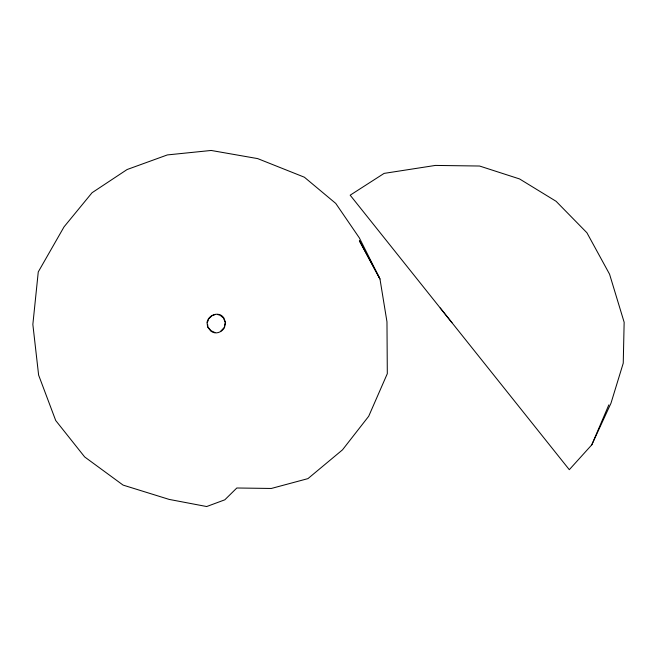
<?xml version="1.0" encoding="UTF-8"?>
<svg xmlns="http://www.w3.org/2000/svg" width="657" height="657" viewBox="0 0 657 657"><rect width="100%" height="100%" fill="white"/><g stroke="black" fill="none" stroke-linecap="round" stroke-linejoin="round"><path stroke-width="0.99" d="M224.39 326.521L225.236 322.579L223.856 318.908M207.349 322.48L208.606 319.384M591.785 444.83L610.985 403.193L623.247 363.157L624.15 322.258L609.556 274.174L586.906 232.75L556.093 201.297L519.547 178.934L479.561 166.024L435.41 165.424L384.107 173.391L350.173 195.186L569.307 469.689L591.785 444.83L608.825 404.893M220.809 331.153L224.177 327.514M208.918 318.604L211.809 315.96M212.597 315.623L214.962 314.596M217.648 314.555L219.216 314.966M214.929 332.541L210.954 330.701L207.94 326.964L207.587 324.271M219.996 315.171L223.511 317.988M451.975 322.71L440.223 307.985M379.582 278.248L359.387 240.725L379.968 278.962L386.973 321.823L387.31 373.677L368.7 416.259L342.502 449.84L307.944 478.624L271.316 488.463L236.824 487.995L224.817 499.813L206.676 506.539L169.128 499.402L123.089 485.104L84.654 456.927L55.714 420.521L38.615 375.081L32.85 324.427L38.262 271.924L64.041 226.862L92.054 192.731L127.097 169.531L167.371 154.921L211.176 150.461L257.684 158.608L304.363 177.201L335.76 203.424L359.404 237.982L379.968 278.962M225.573 322.546L224.472 327.662C221.639 332.434 215.389 334.848 210.757 330.964L207.628 327.087L207.012 322.439C208.261 314.793 218.912 310.884 223.782 317.783L225.573 322.546"/></g></svg>
